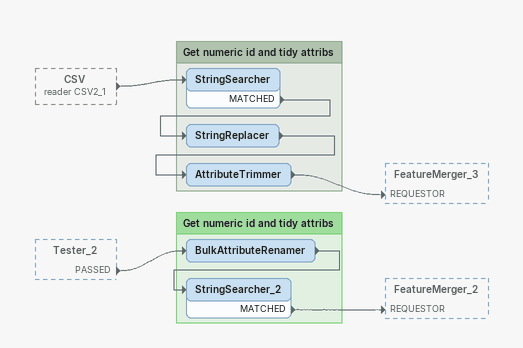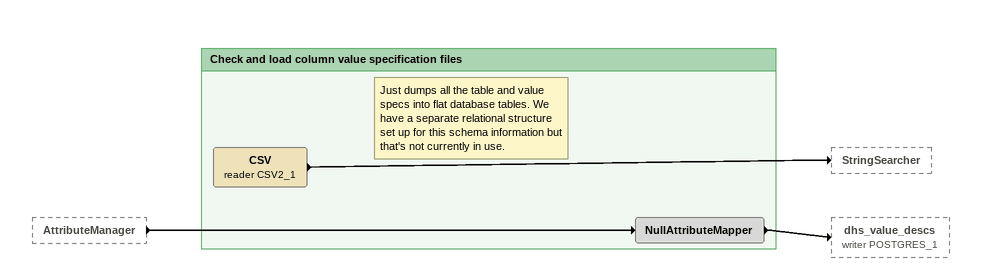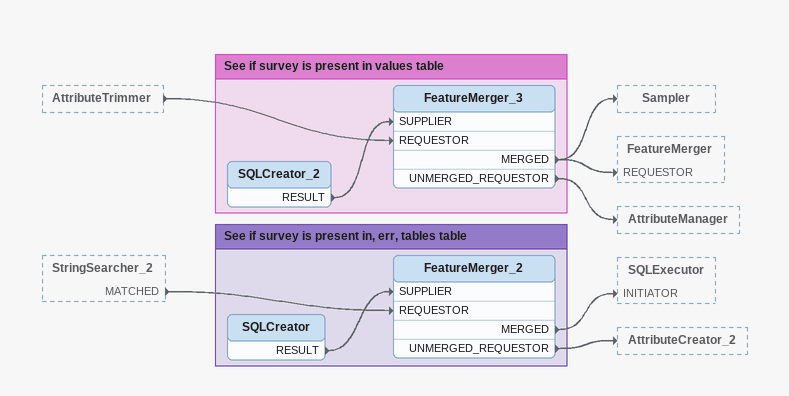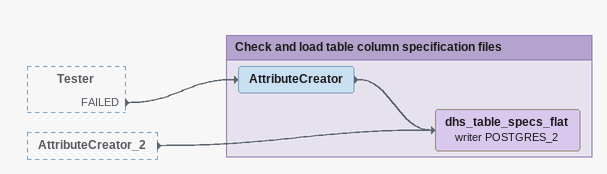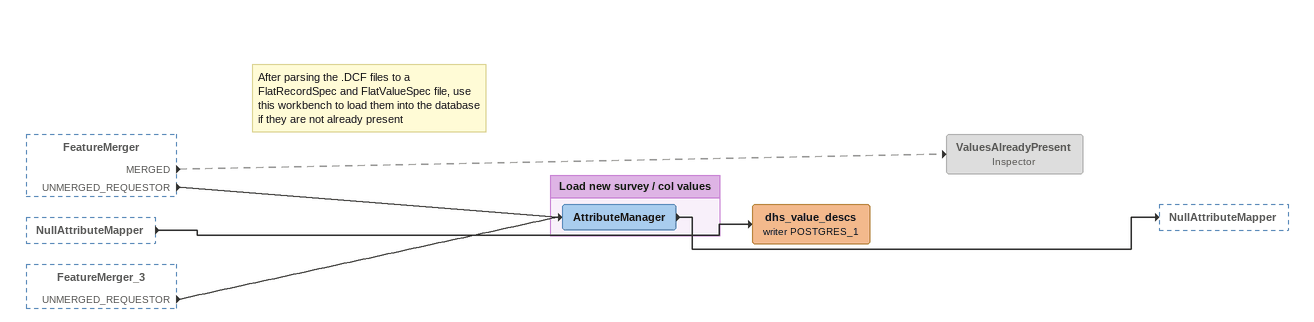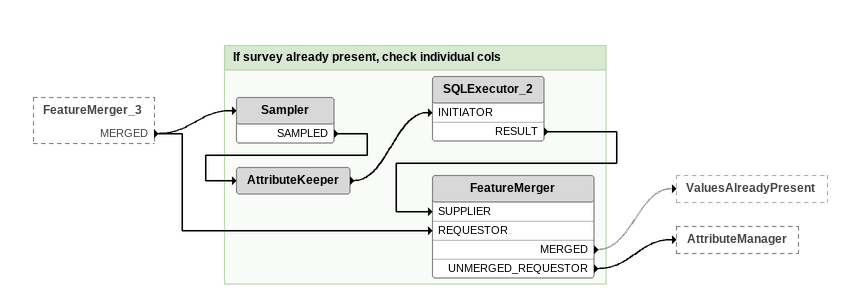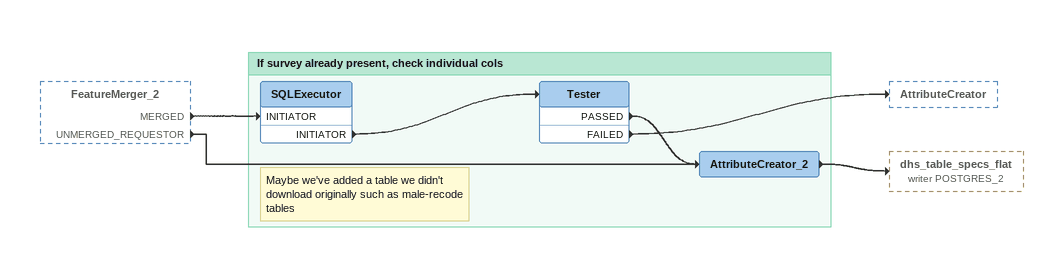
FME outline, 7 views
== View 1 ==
CSV (reader CSV2_1) [outside]
    -> StringSearcher
Tester_2 [outside]
    PASSED -> BulkAttributeRenamer

Bookmark: Get numeric id and tidy attribs
StringSearcher
    MATCHED -> StringReplacer
StringReplacer
    -> AttributeTrimmer
AttributeTrimmer
    -> FeatureMerger_3 [REQUESTOR]

Bookmark: Get numeric id and tidy attribs
BulkAttributeRenamer
    -> StringSearcher_2
StringSearcher_2
    MATCHED -> FeatureMerger_2 [REQUESTOR]

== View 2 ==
AttributeManager [outside]
    -> NullAttributeMapper

Bookmark: Check and load column value specification files
Note: Just dumps all the table and value specs into flat database tables. We have a separate relational structure set up for this schema information but that's not currently in use.
CSV (reader CSV2_1)
    -> StringSearcher
NullAttributeMapper
    -> dhs_value_descs (writer POSTGRES_1)

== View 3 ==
AttributeTrimmer [outside]
    -> FeatureMerger_3 [REQUESTOR]
StringSearcher_2 [outside]
    MATCHED -> FeatureMerger_2 [REQUESTOR]

Bookmark: See if survey is present in values table
SQLCreator_2
    RESULT -> FeatureMerger_3 [SUPPLIER]
FeatureMerger_3
    MERGED -> Sampler
    MERGED -> FeatureMerger [REQUESTOR]
    UNMERGED_REQUESTOR -> AttributeManager

Bookmark: See if survey is present in, err, tables table
SQLCreator
    RESULT -> FeatureMerger_2 [SUPPLIER]
FeatureMerger_2
    MERGED -> SQLExecutor [INITIATOR]
    UNMERGED_REQUESTOR -> AttributeCreator_2

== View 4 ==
Tester [outside]
    FAILED -> AttributeCreator
AttributeCreator_2 [outside]
    -> dhs_table_specs_flat (writer POSTGRES_2)

Bookmark: Check and load table column specification files
AttributeCreator
    -> dhs_table_specs_flat (writer POSTGRES_2)
dhs_table_specs_flat (writer POSTGRES_2)

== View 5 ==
FeatureMerger [outside]
    MERGED -> ValuesAlreadyPresent [off]
    UNMERGED_REQUESTOR -> AttributeManager
NullAttributeMapper [outside]
    -> dhs_value_descs (writer POSTGRES_1)
FeatureMerger_3 [outside]
    UNMERGED_REQUESTOR -> AttributeManager
ValuesAlreadyPresent: Inspector [off]
Note: After parsing the .DCF files to a FlatRecordSpec and FlatValueSpec file, use this workbench to load them into the database if they are not already present
dhs_value_descs (writer POSTGRES_1)

Bookmark: Load new survey / col values
AttributeManager
    -> NullAttributeMapper

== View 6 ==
FeatureMerger_3 [outside]
    MERGED -> Sampler
    MERGED -> FeatureMerger [REQUESTOR]

Bookmark: If survey already present, check individual cols
Sampler
    SAMPLED -> AttributeKeeper
AttributeKeeper
    -> SQLExecutor_2 [INITIATOR]
SQLExecutor_2
    RESULT -> FeatureMerger [SUPPLIER]
FeatureMerger
    MERGED -> ValuesAlreadyPresent [off]
    UNMERGED_REQUESTOR -> AttributeManager

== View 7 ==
FeatureMerger_2 [outside]
    MERGED -> SQLExecutor [INITIATOR]
    UNMERGED_REQUESTOR -> AttributeCreator_2

Bookmark: If survey already present, check individual cols
Note: Maybe we've added a table we didn't download originally such as male-recode tables
SQLExecutor
    INITIATOR -> Tester
Tester
    PASSED -> AttributeCreator_2
    FAILED -> AttributeCreator
AttributeCreator_2
    -> dhs_table_specs_flat (writer POSTGRES_2)
